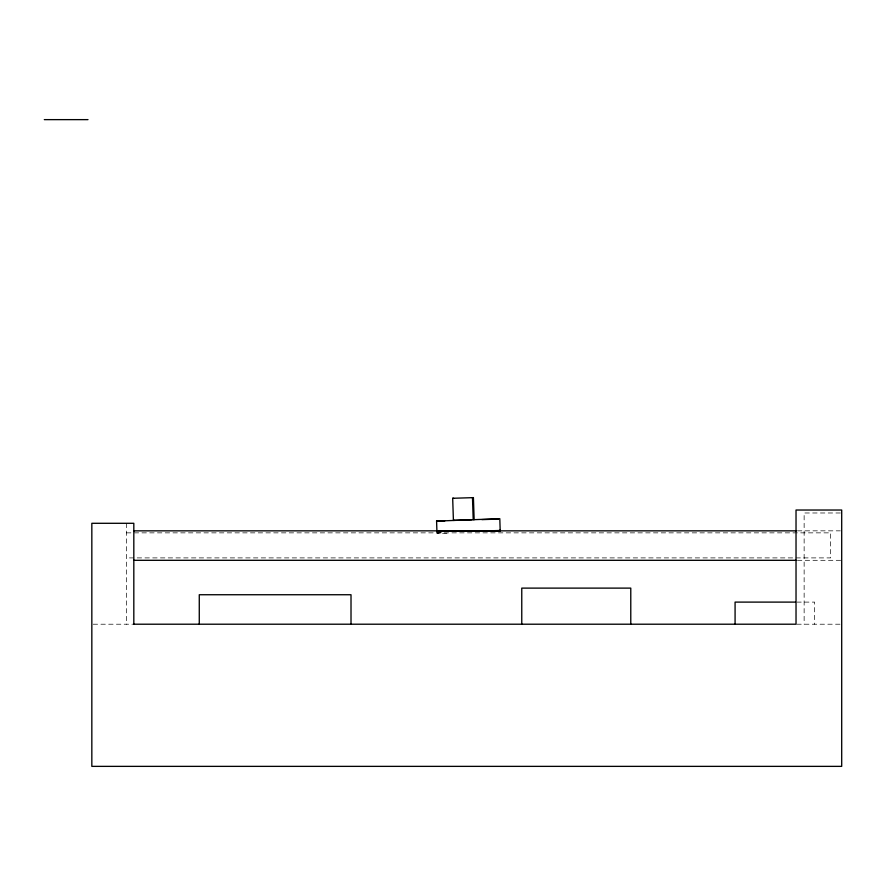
<?xml version="1.0" encoding="UTF-8"?>
<svg xmlns="http://www.w3.org/2000/svg" width="886" height="886" viewBox="0 0 886 886"><rect width="100%" height="100%" fill="white"/><g stroke="black" fill="none" stroke-linecap="round" stroke-linejoin="round"><path stroke-width="0.66" stroke-dasharray="4.43 3.32" d="M436.964 532.896L442.457 532.719M840.36 512.983L804.134 512.983L804.134 624.209M797.455 530.847L840.316 530.847M126.454 532.863L830.647 532.863L830.647 557.903L126.454 557.903M446.987 533.283L436.964 533.283L436.964 532.552M797.455 560.306L841.7 560.306M796.802 602.103L814.633 602.103L814.633 624.209M93.163 624.209L132.468 624.209M796.802 624.209L840.36 624.209M126.454 523.294L126.454 624.209"/><path stroke-width="1.33" d="M454.341 520.37L453.41 520.37L452.68 498.286L473.412 497.633L474.143 519.717M444.827 520.846L436.576 521.112L499.804 518.687L500.191 530.814M453.41 520.37L471.884 519.761M481.94 519.628L498.43 519.085M479.57 531.146L500.191 530.47M44.3 119.632L88.002 119.632M473.412 497.633L472.482 497.633L473.202 519.717M452.68 498.286L453.621 498.286M133.819 530.847L796.071 530.847M436.964 531.345L500.191 531.345L500.191 529.917M133.819 560.306L796.071 560.306M795.429 602.103L735.081 602.103L735.081 624.209M133.365 624.209L796.027 624.209L796.027 510.026L841.7 510.026L841.7 766.368L91.834 766.368L91.834 523.294L133.819 523.294L133.819 624.209M436.576 520.769L436.92 531.589M630.777 624.209L630.777 588.116L521.765 588.116L521.765 624.209M351.011 624.209L351.011 594.739L199.272 594.739L199.272 624.209"/></g></svg>
